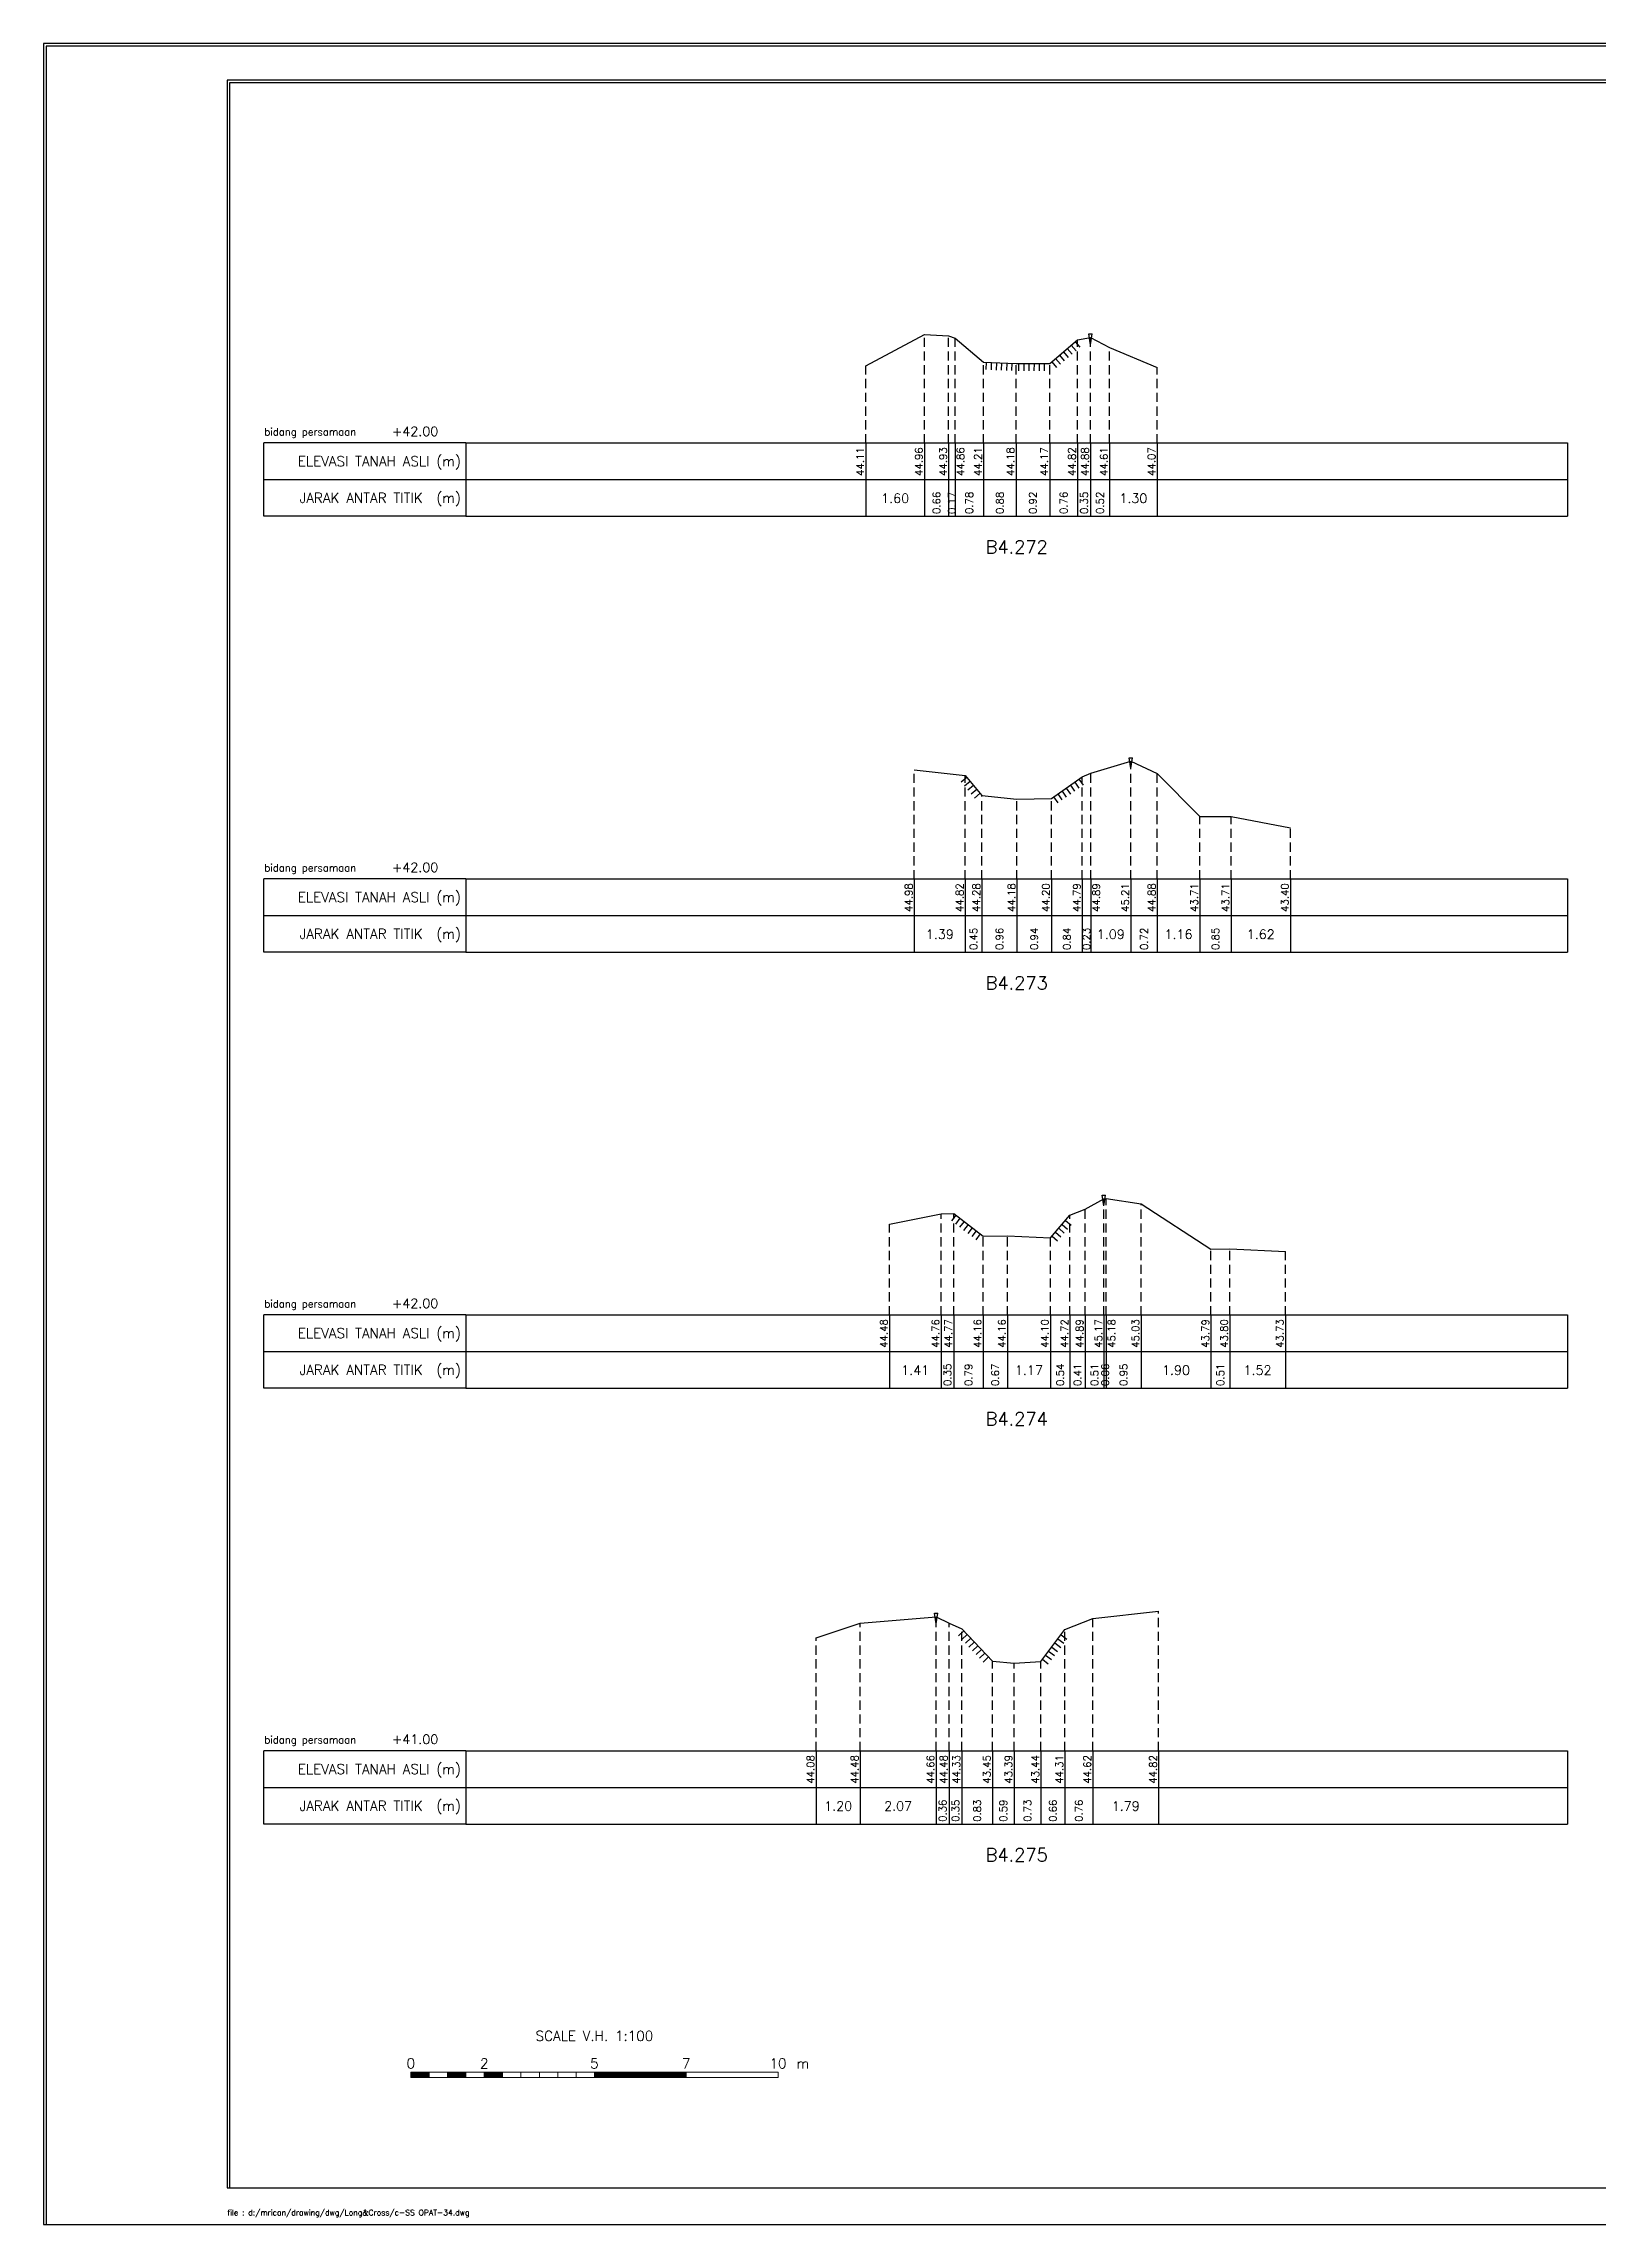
# Model space of a CAD drawing. Header units: inches. Extents: x -11 to 3175, y -842 to -783.
# Drawn here: x 2833 to 2875.3, y -842 to -782.6 of the extents above; entities that cross this region are included whole.
import ezdxf
from ezdxf.enums import TextEntityAlignment as Align

# ---------------------------------------------------------------- set-up
doc = ezdxf.new("R2010")
doc.units = ezdxf.units.IN
doc.header["$MEASUREMENT"] = 0
doc.linetypes.add('DASHED2', pattern=[0.375, 0.25, -0.125])
doc.layers.add('KOP', color=7, linetype='Continuous')
doc.layers.add('pelengkap', color=7, linetype='Continuous')
doc.styles.add('ARIAL', font='arial.ttf')
doc.styles.add('battang01', font='arial.ttf')
doc.styles.add('L100', font='simplex.shx', dxfattribs={"height": 0.254})
doc.styles.add('L140', font='simplex.shx', dxfattribs={"height": 0.356})
doc.styles.add('L60', font='simplex.shx', dxfattribs={"height": 0.152})
doc.styles.add('L80', font='simplex.shx', dxfattribs={"height": 0.203})
doc.styles.add('ROMANS-N', font='ROMANS.SHX', dxfattribs={"width": 0.8})
doc.styles.add('SONDU', font='arial.ttf')
doc.styles.get("Standard").update_dxf_attribs({"font": 'simplex.shx'})
doc.styles.add('STYLE1', font='arial.ttf', dxfattribs={"height": 0.2})

# ---------------------------------------------------------------- blocks, each defined once
blk = doc.blocks.new('kop')
at = {"layer": 'KOP'}
h = blk.add_hatch(color=3, dxfattribs=at)
h.paths.add_polyline_path([(609.87, 69.8), (591.81, 69.8), (591.81, 51.91), (609.87, 51.91)])
h.paths.add_polyline_path([(592.1, 52.25), (592.1, 69.5), (609.53, 69.5), (609.53, 52.25)], flags=16)
edge = h.paths.add_edge_path(flags=0)
edge.add_line((608.87, 52.91), (601.67, 52.91))
edge.add_ellipse((597.68, 52.92), major_axis=(2.82, 2.82), ratio=1, start_angle=314.84704, end_angle=495.15296)
edge.add_line((593.69, 52.91), (592.76, 52.91))
edge.add_line((592.76, 52.91), (592.76, 58.63))
edge.add_line((592.76, 58.63), (595.43, 58.63))
edge.add_ellipse((595.43, 63.37), major_axis=(-3.35, 3.35), ratio=1, start_angle=135, end_angle=315)
edge.add_line((595.43, 68.11), (595.43, 68.84))
edge.add_line((595.43, 68.84), (601.65, 68.84))
edge.add_line((601.65, 68.84), (601.65, 58.59))
edge.add_ellipse((604.86, 58.63), major_axis=(2.26, 2.26), ratio=1, start_angle=135.57378, end_angle=315)
edge.add_line((608.06, 58.63), (608.87, 58.63))
edge.add_line((608.87, 58.63), (608.87, 52.91))
h = blk.add_hatch(dxfattribs=at)
h.set_pattern_fill('ANSI31', color=21)
h.paths.add_polyline_path([(609.53, 69.5), (592.1, 69.5), (592.1, 52.25), (609.53, 52.25)])
edge = h.paths.add_edge_path(flags=16)
edge.add_line((608.06, 58.63), (608.87, 58.63))
edge.add_line((608.87, 58.63), (608.87, 52.91))
edge.add_line((608.87, 52.91), (601.67, 52.91))
edge.add_ellipse((597.68, 52.92), major_axis=(-2.82, 2.82), ratio=1, start_angle=224.84704, end_angle=405.15296)
edge.add_line((593.69, 52.91), (592.76, 52.91))
edge.add_line((592.76, 52.91), (592.76, 58.63))
edge.add_line((592.76, 58.63), (595.43, 58.63))
edge.add_ellipse((595.43, 63.37), major_axis=(-3.35, 3.35), ratio=1, start_angle=135, end_angle=315)
edge.add_line((595.43, 68.11), (595.43, 68.84))
edge.add_line((595.43, 68.84), (601.65, 68.84))
edge.add_line((601.65, 68.84), (601.65, 58.59))
edge.add_ellipse((604.86, 58.63), major_axis=(-2.26, 2.26), ratio=1, start_angle=45.57378, end_angle=225)
h = blk.add_hatch(color=3, dxfattribs=at)
edge = h.paths.add_edge_path()
edge.add_line((601.65, 68.84), (595.43, 68.84))
edge.add_line((595.43, 68.84), (595.43, 68.11))
edge.add_ellipse((595.43, 63.37), major_axis=(-3.35, 3.35), ratio=1, start_angle=135, end_angle=315, ccw=False)
edge.add_line((595.43, 58.63), (592.76, 58.63))
edge.add_line((592.76, 58.63), (592.76, 52.91))
edge.add_line((592.76, 52.91), (593.69, 52.91))
edge.add_ellipse((597.68, 52.92), major_axis=(-2.82, 2.82), ratio=1, start_angle=-135.15296, end_angle=45.15296, ccw=False)
edge.add_line((601.67, 52.91), (608.87, 52.91))
edge.add_line((608.87, 52.91), (608.87, 58.63))
edge.add_line((608.87, 58.63), (608.06, 58.63))
edge.add_ellipse((604.86, 58.63), major_axis=(2.26, 2.26), ratio=1, start_angle=134.42622, end_angle=315, ccw=False)
edge.add_line((601.65, 58.66), (601.65, 68.84))
h = blk.add_hatch(dxfattribs=at)
h.set_pattern_fill('ANSI31', color=41)
h.paths.add_polyline_path([(595.59, 25.44), (591.99, 25.44), (591.99, 22.12), (595.59, 22.12)])
h.paths.add_polyline_path([(594.83, 23.8), (595.49, 22.51), (594.95, 22.51), (594.37, 23.59), (594.37, 22.51), (593.85, 22.51), (593.85, 24.73), (593.24, 22.51), (592.84, 22.51), (592.12, 25.05), (592.67, 25.05), (593.03, 23.54), (593.41, 25.05), (594.37, 25.05), (594.37, 23.99), (594.89, 25.05), (595.46, 25.05)], flags=16)
at = {"color": 2}
blk.add_lwpolyline([(-49.29, -9.99), (790.69, -9.99), (790.69, 583.29), (-49.29, 583.29)], close=True, dxfattribs=at)
at = {"color": 6}
blk.add_lwpolyline([(0.65, 0), (780.7, 0), (780.7, 573.3), (0.65, 573.3)], close=True, dxfattribs=at)
at = {"layer": 'KOP', "color": 5}
for p, q in [((590.8, 70.96), (590.8, 29.98)), ((590.8, 70.96), (780.7, 70.96)), ((400.9, 29.98), (400.9, 0)), ((400.9, 29.98), (590.8, 29.98)), ((590.8, 29.98), (590.8, 0))]:
    blk.add_line(p, q, dxfattribs=at)
at = {"layer": 'KOP', "color": 3}
for p, q in [((591.81, 69.8), (609.87, 69.8)), ((591.81, 51.91), (591.81, 69.8)), ((592.1, 69.5), (609.53, 69.5)), ((592.1, 52.25), (592.1, 69.5)), ((595.43, 68.84), (595.43, 68.11)), ((595.43, 68.84), (601.65, 68.84)), ((601.65, 58.59), (601.65, 68.84)), ((609.53, 69.5), (609.53, 52.25)), ((609.87, 69.8), (609.87, 51.91)), ((592.76, 52.91), (592.76, 58.63)), ((595.43, 58.63), (592.76, 58.63)), ((608.87, 58.63), (608.06, 58.63)), ((608.87, 58.63), (608.87, 52.91)), ((609.87, 51.91), (591.81, 51.91)), ((609.53, 52.25), (592.1, 52.25)), ((593.69, 52.91), (592.76, 52.91)), ((608.87, 52.91), (601.67, 52.91)), ((720.73, 43.98), (780.7, 43.98)), ((720.73, 36.98), (780.7, 36.98)), ((415.9, 29.98), (415.9, 0)), ((430.89, 29.98), (430.89, 0)), ((545.83, 29.98), (545.83, 0)), ((560.82, 29.98), (560.82, 0)), ((575.81, 29.98), (575.81, 0)), ((655.77, 29.98), (655.77, 11.99)), ((675.76, 29.98), (675.76, 0)), ((705.74, 29.98), (705.74, 0)), ((400.9, 24.99), (590.8, 24.99)), ((655.77, 23.99), (720.73, 23.99)), ((720.73, 23.99), (780.7, 23.99)), ((400.9, 19.99), (590.8, 19.99)), ((655.77, 17.99), (720.73, 17.99)), ((720.73, 17.99), (780.7, 17.99)), ((740.72, 17.99), (740.72, 0)), ((400.9, 14.99), (590.8, 14.99)), ((590.8, 6), (720.73, 6))]:
    blk.add_line(p, q, dxfattribs=at)
at = {"layer": 'KOP', "color": 4}
for p, q in [((610.79, 70.96), (610.79, 50.97)), ((720.73, 70.96), (720.73, 0)), ((590.8, 50.97), (720.73, 50.97)), ((720.73, 50.97), (780.7, 50.97)), ((590.8, 29.98), (720.73, 29.98)), ((720.73, 29.98), (780.7, 29.98)), ((590.8, 11.99), (720.73, 11.99))]:
    blk.add_line(p, q, dxfattribs=at)
at = {"layer": 'KOP', "color": 41}
blk.add_line((595.59, 22.12), (591.99, 22.12), dxfattribs=at)
for points in [[(591.99, 25.44), (595.59, 25.44)], [(592.12, 25.05), (592.67, 25.05)], [(592.12, 25.05), (592.84, 22.51)], [(592.2, 25.44), (592.42, 25.44)], [(592.63, 25.44), (592.84, 25.44)], [(592.67, 25.05), (593.03, 23.54), (593.41, 25.05)], [(593.05, 25.44), (593.26, 25.44)], [(593.24, 22.51), (593.85, 24.73)], [(593.41, 25.05), (594.37, 25.05)], [(593.48, 25.44), (593.69, 25.44)], [(593.85, 22.51), (593.85, 24.73)], [(593.9, 25.44), (594.11, 25.44)], [(594.32, 25.44), (594.53, 25.44)], [(594.37, 25.05), (594.37, 23.99)], [(594.37, 23.99), (594.89, 25.05)], [(594.75, 25.44), (594.96, 25.44)], [(594.83, 23.8), (595.46, 25.05)], [(594.83, 23.8), (595.49, 22.51)], [(594.89, 25.05), (595.46, 25.05)], [(595.17, 25.44), (595.38, 25.44)], [(592.84, 22.51), (593.24, 22.51)], [(593.85, 22.51), (594.37, 22.51)], [(594.95, 22.51), (594.37, 23.59)], [(594.37, 23.59), (594.37, 22.51)], [(594.95, 22.51), (595.49, 22.51)]]:
    blk.add_lwpolyline(points, dxfattribs=at)
at = {"layer": 'KOP', "color": 42}
for points in [[(592.2, 29.11), (592.2, 25.44)], [(592.54, 29.11), (592.54, 25.44)], [(592.96, 29.11), (592.96, 25.44)], [(593.38, 29.11), (593.38, 25.44)], [(593.81, 29.11), (593.81, 25.44)], [(594.23, 29.11), (594.23, 25.44)], [(594.65, 29.11), (594.65, 25.44)], [(595.08, 29.11), (595.08, 25.44)], [(595.5, 29.11), (595.5, 25.44)]]:
    blk.add_lwpolyline(points, dxfattribs=at)
at = {"layer": 'KOP', "color": 3}
for centre, major_axis, start_param, end_param in [((595.43, 63.37), (-3.35, 3.35), 2.356194, 5.497787), ((597.68, 52.92), (-2.82, 2.82), 3.924321, 7.071253), ((604.86, 58.63), (-2.26, 2.26), 0.785398, 3.926991)]:
    blk.add_ellipse(centre, major_axis=major_axis, ratio=1, start_param=start_param, end_param=end_param, dxfattribs=at)
at = {"layer": 'KOP', "color": 5, "style": 'SONDU'}
for s, height, width, p, p2 in [('MINISTRY OF PUBLIC WORKS AND HOUSING', 3.4982, 0.971049, (612.49, 65.4), (715.58, 65.4)), ('DIRECTORATE GENERAL OF WATER RESOURCES', 2.7485, 1.100714, (612.33, 60.62), (715.42, 60.62)), ('DIRECTORATE OF IRRIGATION AND LOWLAND', 1.9989, 1.638753, (612.52, 56.15), (715.75, 56.15))]:
    blk.add_text(s, height=height, dxfattribs=dict(at, width=width)).set_placement(p, p2, align=Align.FIT)
at = {"layer": 'KOP', "color": 3, "style": 'ROMANS-N', "width": 1.832261}
blk.add_text('Jalan Pattimura No. 20 Kebayoran Baru, Jakarta Selatan', height=1.2493, dxfattribs=at).set_placement((612.79, 53.07), (715.58, 53.07), align=Align.FIT)
at = {"layer": 'KOP', "color": 5, "style": 'ARIAL'}
blk.add_text('Subject:', height=3.252, dxfattribs=at).set_placement((593.75, 45.87))
at = {"layer": 'KOP', "color": 3}
for s, height, style, p in [('Scheme', 1.999, 'battang01', (722.75, 46.66)), (':', 2, 'battang01', (740.37, 46.56)), ('D.I MRICAN', 1.999, 'battang01', (742.66, 46.66)), ('District', 1.999, 'battang01', (722.68, 39.97)), ('KEDIRI', 1.999, 'battang01', (742.66, 39.66)), (':', 2, 'battang01', (740.38, 39.87)), ('Province', 1.999, 'battang01', (722.75, 32.66)), (':', 2, 'battang01', (740.37, 32.57)), ('EAST JAVA', 1.999, 'battang01', (742.66, 32.66)), ('Prepared by', 1.9989, 'battang01', (657.14, 25.79)), ('No. of Sheet ', 1.9989, 'battang01', (722.52, 26.68)), (':', 2, 'battang01', (740.38, 25.62)), ('in joint venture with:', 1.2493, 'SONDU', (597.56, 21.07)), ('Checked by', 1.999, 'battang01', (657.14, 19.79)), ('Register', 1.999, 'battang01', (722.52, 20.02)), (':', 2, 'battang01', (740.36, 19.92)), ('Team Leader', 1.9989, 'battang01', (657.14, 13.79)), ('Yoo, Kang-Keun', 1.9989, 'battang01', (677.26, 13.79)), ('Date :', 1.999, 'battang01', (722.52, 13.49)), ('No. of Contract :', 1.9989, 'battang01', (743.52, 13.49)), ('No.', 2, 'STYLE1', (404.73, 6.99)), ('Date', 2, 'STYLE1', (417.78, 6.99)), ('Revised', 2, 'STYLE1', (483.04, 7.17)), ('Drawn', 2, 'STYLE1', (550.92, 7.18)), ('Checked', 2, 'STYLE1', (562.62, 7.11)), ('Approv.', 2, 'STYLE1', (578.86, 7.21)), ('Acknowledge by', 1.9989, 'battang01', (592.18, 7.8)), (':', 2, 'battang01', (612.76, 7.81)), ('Approved by', 1.9989, 'battang01', (592.18, 1.8)), (':', 2, 'battang01', (612.81, 1.77)), ('Directorate of Irrigations and Lowlands', 1.9989, 'battang01', (614.08, 1.59))]:
    blk.add_text(s, height=height, dxfattribs=dict(at, style=style)).set_placement(p)
at = {"layer": 'KOP', "color": 6, "style": 'SONDU'}
blk.add_text('PT. VIRAMA KARYA (Persero)', height=2.5809, dxfattribs=at).set_placement((597.36, 26.15))
at = {"layer": 'KOP', "color": 42, "style": 'SONDU'}
blk.add_text('VIRAMA', height=0.942, dxfattribs=at).set_placement((591.3, 21.04))
at = {"layer": 'KOP', "color": 4, "style": 'SONDU'}
for s, p in [('Korean Rural Community Corporation', (592.02, 18.86)), ('PT. Wiratman', (592.02, 16.86)), ('PT. Terasis Erojaya', (591.94, 12.59)), ('PT. Tuah Agung Anugrah', (592, 14.73))]:
    blk.add_text(s, height=1.4992, dxfattribs=at).set_placement(p)
at = {"layer": 'KOP', "color": 3, "insert": (719.86, 60.77), "char_height": 2.4987, "width": 61.4394, "attachment_point": 4, "style": 'SONDU'}
blk.add_mtext('\\pi1.9124;Project Preparation Consultant (PPC)\\P\\pi3.0493;Firm For Develompent of the Mrican \\P\\pi7.7731;Irrigation System In East Java', dxfattribs=at)
at = {"layer": 'KOP', "color": 2, "insert": (597.57, 24.25), "char_height": 0.9995, "width": 48.7181, "attachment_point": 1, "style": 'SONDU'}
blk.add_mtext('Jl. Hang Tuah Raya No.26, Kebayoran Baru Jakarta Selatan 12120 Indonesia', dxfattribs=at)
blk = doc.blocks.new('*X6')
at = {"color": 0}
for p, q in [((20000, 6250), (25000, 6250)), ((20000, 6200), (25000, 6200)), ((20000, 6150), (25000, 6150)), ((20000, 6100), (25000, 6100)), ((20000, 6050), (25000, 6050))]:
    blk.add_line(p, q, dxfattribs=at)
blk = doc.blocks.new('*X5')
at = {"color": 0}
for p, q in [((14000, 6250), (15000, 6250)), ((14000, 6200), (15000, 6200)), ((14000, 6150), (15000, 6150)), ((14000, 6100), (15000, 6100)), ((14000, 6050), (15000, 6050))]:
    blk.add_line(p, q, dxfattribs=at)
blk = doc.blocks.new('*X3')
at = {"color": 0}
for p, q in [((10000, 6250), (11000, 6250)), ((10000, 6200), (11000, 6200)), ((10000, 6150), (11000, 6150)), ((10000, 6100), (11000, 6100)), ((10000, 6050), (11000, 6050))]:
    blk.add_line(p, q, dxfattribs=at)
blk = doc.blocks.new('*X4')
at = {"color": 0}
for p, q in [((12000, 6250), (13000, 6250)), ((12000, 6200), (13000, 6200)), ((12000, 6150), (13000, 6150)), ((12000, 6100), (13000, 6100)), ((12000, 6050), (13000, 6050))]:
    blk.add_line(p, q, dxfattribs=at)
blk = doc.blocks.new('c100')
at = {"color": 2}
blk.add_lwpolyline([(-5, -1), (79.1, -1), (79.1, 58.4), (-5, 58.4)], close=True, dxfattribs=at)
at = {"color": 6}
blk.add_lwpolyline([(0, 0), (78.1, 0), (78.1, 57.4), (0, 57.4)], close=True, dxfattribs=at)
at = {"color": 3, "lineweight": 0}
for points in [[(5, 3), (5.5, 3), (5.5, 3.15), (5, 3.15)], [(5.5, 3), (6, 3), (6, 3.15), (5.5, 3.15)], [(6, 3), (6.5, 3), (6.5, 3.15), (6, 3.15)], [(6.5, 3), (7, 3), (7, 3.15), (6.5, 3.15)], [(7, 3), (7.5, 3), (7.5, 3.15), (7, 3.15)], [(7.5, 3), (8, 3), (8, 3.15), (7.5, 3.15)], [(8, 3), (8.5, 3), (8.5, 3.15), (8, 3.15)], [(8.5, 3), (9, 3), (9, 3.15), (8.5, 3.15)], [(9, 3), (9.5, 3), (9.5, 3.15), (9, 3.15)], [(9.5, 3), (10, 3), (10, 3.15), (9.5, 3.15)], [(10, 3), (12.5, 3), (12.5, 3.15), (10, 3.15)], [(12.5, 3), (15, 3), (15, 3.15), (12.5, 3.15)]]:
    blk.add_lwpolyline(points, close=True, dxfattribs=at)
at = {"color": 1, "lineweight": 0, "xscale": 0.0005, "yscale": 0.0005, "zscale": 0.0005}
for name in ['*X3', '*X4', '*X5', '*X6']:
    blk.add_blockref(name, (0, 0), dxfattribs=at)
at = {"color": 3}
for s, p in [('SCALE V.H. 1:100', (10, 4)), ('0', (5, 3.25)), ('2', (7, 3.25)), ('5', (10, 3.25)), ('7', (12.5, 3.25)), ('10', (15, 3.25))]:
    blk.add_text(s, height=0.27, dxfattribs=at).set_placement(p, align=Align.CENTER)
blk.add_text('m', height=0.27, dxfattribs=at).set_placement((15.5, 3.25))
blk = doc.blocks.new('das2')
at = {"color": 5, "linetype": 'Continuous'}
for q in [(0, 1), (17.75, 1)]:
    blk.add_line((2.75, 1), q, dxfattribs=at)
at = {"color": 3, "linetype": 'Continuous'}
for p, q in [((2.75, 1), (2.75, 0)), ((17.75, 1), (17.75, 0)), ((0, 0.5), (17.75, 0.5)), ((2.75, 0), (0, 0)), ((2.75, 0), (17.75, 0))]:
    blk.add_line(p, q, dxfattribs=at)
blk.add_lwpolyline([(0, 0), (0, 1)], dxfattribs=at)
blk.add_text('bidang persamaan', height=0.1, dxfattribs=at).set_placement((0.005, 1.1))
at = {"color": 5, "linetype": 'Continuous'}
for s, p in [('ELEVASI TANAH ASLI (m)', (2.683, 0.683)), ('JARAK ANTAR TITIK  (m)', (2.683, 0.183))]:
    blk.add_text(s, height=0.135, dxfattribs=at).set_placement(p, align=Align.RIGHT)
blk = doc.blocks.new('gbrpatok')
at = {"color": 2, "linetype": 'Continuous'}
for p, q in [((-0.00045, 0.00096), (0.00045, 0.00096)), ((0, -0.00196), (-0.00045, 0.00096)), ((0, -0.00196), (0.00045, 0.00096))]:
    blk.add_line(p, q, dxfattribs=at)

msp = doc.modelspace()

# ---------------------------------------------------------------- linework, layer by layer
at = {"color": 2, "linetype": 'Continuous', "lineweight": -3}
for p, q in [((2855.39, -791.377), (2856.989, -790.526)), ((2856.989, -790.526), (2857.647, -790.559)), ((2857.647, -790.559), (2857.82, -790.624)), ((2861.156, -790.664), (2861.511, -790.605)), ((2861.511, -790.605), (2862.027, -790.878)), ((2857.82, -790.624), (2858.598, -791.279)), ((2860.401, -791.315), (2861.156, -790.664)), ((2862.027, -790.878), (2863.326, -791.418)), ((2858.598, -791.279), (2859.482, -791.309)), ((2859.482, -791.309), (2860.401, -791.315)), ((2856.712, -802.38), (2858.1, -802.538)), ((2861.287, -802.573), (2861.515, -802.47)), ((2861.515, -802.47), (2862.608, -802.149)), ((2862.608, -802.149), (2863.328, -802.478)), ((2863.328, -802.478), (2864.488, -803.651)), ((2858.1, -802.538), (2858.553, -803.077)), ((2858.553, -803.077), (2859.508, -803.182)), ((2860.447, -803.158), (2861.287, -802.573)), ((2859.508, -803.182), (2860.447, -803.158)), ((2864.488, -803.651), (2865.337, -803.655)), ((2865.337, -803.655), (2866.953, -803.959)), ((2860.951, -814.515), (2861.365, -814.347)), ((2861.365, -814.347), (2861.877, -814.063)), ((2861.877, -814.063), (2861.937, -814.054)), ((2861.937, -814.054), (2862.886, -814.204)), ((2862.886, -814.204), (2864.791, -815.441)), ((2856.032, -814.752), (2857.44, -814.478)), ((2857.44, -814.478), (2857.789, -814.466)), ((2857.789, -814.466), (2858.583, -815.08)), ((2860.416, -815.132), (2860.951, -814.515)), ((2858.583, -815.08), (2859.249, -815.074)), ((2859.249, -815.074), (2860.416, -815.132)), ((2864.791, -815.441), (2865.3, -815.432)), ((2865.3, -815.432), (2866.818, -815.501)), ((2854.038, -826.024), (2855.238, -825.627)), ((2855.238, -825.627), (2857.304, -825.449)), ((2857.304, -825.449), (2857.662, -825.628)), ((2857.662, -825.628), (2858.009, -825.782)), ((2860.814, -825.799), (2861.574, -825.493)), ((2861.574, -825.493), (2863.365, -825.293)), ((2858.009, -825.782), (2858.841, -826.663)), ((2860.158, -826.665), (2860.814, -825.799)), ((2858.841, -826.663), (2859.428, -826.718)), ((2859.428, -826.718), (2860.158, -826.665))]:
    msp.add_line(p, q, dxfattribs=at)
at = {"color": 1, "linetype": 'DASHED2', "lineweight": -3}
for p, q in [((2856.989, -793.485), (2856.989, -790.526)), ((2857.647, -793.485), (2857.647, -790.559)), ((2861.511, -793.485), (2861.511, -790.605)), ((2857.82, -793.485), (2857.82, -790.624)), ((2861.156, -793.485), (2861.156, -790.664)), ((2862.027, -793.485), (2862.027, -790.878)), ((2855.39, -793.485), (2855.39, -791.377)), ((2858.598, -793.485), (2858.598, -791.279)), ((2859.482, -793.485), (2859.482, -791.309)), ((2860.401, -793.485), (2860.401, -791.315)), ((2863.326, -793.485), (2863.326, -791.418)), ((2856.712, -805.361), (2856.712, -802.38)), ((2861.515, -805.361), (2861.515, -802.47)), ((2862.608, -805.361), (2862.608, -802.149)), ((2863.328, -805.361), (2863.328, -802.478)), ((2858.1, -805.361), (2858.1, -802.538)), ((2858.553, -805.361), (2858.553, -803.077)), ((2861.287, -805.361), (2861.287, -802.573)), ((2859.508, -805.361), (2859.508, -803.182)), ((2860.447, -805.361), (2860.447, -803.158)), ((2864.488, -805.361), (2864.488, -803.651)), ((2865.337, -805.361), (2865.337, -803.655)), ((2866.953, -805.361), (2866.953, -803.959)), ((2861.365, -817.235), (2861.365, -814.347)), ((2861.877, -817.235), (2861.877, -814.063)), ((2861.937, -817.235), (2861.937, -814.054)), ((2862.886, -817.235), (2862.886, -814.204)), ((2856.032, -817.235), (2856.032, -814.752)), ((2857.44, -817.235), (2857.44, -814.478)), ((2857.789, -817.235), (2857.789, -814.466)), ((2860.951, -817.235), (2860.951, -814.515)), ((2858.583, -817.235), (2858.583, -815.08)), ((2859.249, -817.235), (2859.249, -815.074)), ((2860.416, -817.235), (2860.416, -815.132)), ((2864.791, -817.235), (2864.791, -815.441)), ((2865.3, -817.235), (2865.3, -815.432)), ((2866.818, -817.235), (2866.818, -815.501)), ((2855.238, -829.108), (2855.238, -825.627)), ((2857.304, -829.108), (2857.304, -825.449)), ((2857.662, -829.108), (2857.662, -825.628)), ((2861.574, -829.108), (2861.574, -825.493)), ((2863.365, -829.108), (2863.365, -825.293)), ((2854.038, -829.108), (2854.038, -826.024)), ((2858.009, -829.108), (2858.009, -825.782)), ((2860.814, -829.108), (2860.814, -825.799)), ((2858.841, -829.108), (2858.841, -826.663)), ((2859.428, -829.108), (2859.428, -826.718)), ((2860.158, -829.108), (2860.158, -826.665))]:
    msp.add_line(p, q, dxfattribs=at)
at = {"color": 1, "linetype": 'Continuous', "lineweight": -3}
for p, q in [((2855.39, -793.485), (2855.39, -795.485)), ((2856.989, -793.485), (2856.989, -795.485)), ((2857.647, -793.485), (2857.647, -795.485)), ((2857.82, -793.485), (2857.82, -795.485)), ((2858.598, -793.485), (2858.598, -795.485)), ((2859.482, -793.485), (2859.482, -795.485)), ((2860.401, -793.485), (2860.401, -795.485)), ((2861.156, -793.485), (2861.156, -795.485)), ((2861.511, -793.485), (2861.511, -795.485)), ((2862.027, -793.485), (2862.027, -795.485)), ((2863.326, -793.485), (2863.326, -795.485)), ((2856.712, -805.361), (2856.712, -807.361)), ((2858.1, -805.361), (2858.1, -807.361)), ((2858.553, -805.361), (2858.553, -807.361)), ((2859.508, -805.361), (2859.508, -807.361)), ((2860.447, -805.361), (2860.447, -807.361)), ((2861.287, -805.361), (2861.287, -807.361)), ((2861.515, -805.361), (2861.515, -807.361)), ((2862.608, -805.361), (2862.608, -807.361)), ((2863.328, -805.361), (2863.328, -807.361)), ((2864.488, -805.361), (2864.488, -807.361)), ((2865.337, -805.361), (2865.337, -807.361)), ((2866.953, -805.361), (2866.953, -807.361)), ((2856.032, -817.235), (2856.032, -819.235)), ((2857.44, -817.235), (2857.44, -819.235)), ((2857.789, -817.235), (2857.789, -819.235)), ((2858.583, -817.235), (2858.583, -819.235)), ((2859.249, -817.235), (2859.249, -819.235)), ((2860.416, -817.235), (2860.416, -819.235)), ((2860.951, -817.235), (2860.951, -819.235)), ((2861.365, -817.235), (2861.365, -819.235)), ((2861.877, -817.235), (2861.877, -819.235)), ((2861.937, -817.235), (2861.937, -819.235)), ((2862.886, -817.235), (2862.886, -819.235)), ((2864.791, -817.235), (2864.791, -819.235)), ((2865.3, -817.235), (2865.3, -819.235)), ((2866.818, -817.235), (2866.818, -819.235)), ((2854.038, -829.108), (2854.038, -831.108)), ((2855.238, -829.108), (2855.238, -831.108)), ((2857.304, -829.108), (2857.304, -831.108)), ((2857.662, -829.108), (2857.662, -831.108)), ((2858.009, -829.108), (2858.009, -831.108)), ((2858.841, -829.108), (2858.841, -831.108)), ((2859.428, -829.108), (2859.428, -831.108)), ((2860.158, -829.108), (2860.158, -831.108)), ((2860.814, -829.108), (2860.814, -831.108)), ((2861.574, -829.108), (2861.574, -831.108)), ((2863.365, -829.108), (2863.365, -831.108))]:
    msp.add_line(p, q, dxfattribs=at)
at = {"layer": 'pelengkap', "color": 1, "linetype": 'Continuous', "lineweight": -3}
for p, q in [((2860.56, -791.178), (2860.691, -791.329)), ((2860.666, -791.086), (2860.797, -791.238)), ((2860.772, -790.995), (2860.903, -791.147)), ((2860.878, -790.904), (2861.009, -791.055)), ((2860.984, -790.812), (2861.115, -790.964)), ((2861.09, -790.721), (2861.221, -790.872)), ((2858.668, -791.281), (2858.661, -791.481)), ((2858.808, -791.286), (2858.801, -791.486)), ((2858.948, -791.291), (2858.941, -791.491)), ((2859.088, -791.296), (2859.081, -791.496)), ((2859.228, -791.3), (2859.221, -791.5)), ((2859.368, -791.305), (2859.361, -791.505)), ((2859.552, -791.309), (2859.55, -791.509)), ((2859.692, -791.31), (2859.69, -791.51)), ((2859.832, -791.311), (2859.83, -791.511)), ((2859.972, -791.312), (2859.97, -791.512)), ((2860.112, -791.313), (2860.11, -791.513)), ((2860.252, -791.314), (2860.25, -791.514)), ((2860.454, -791.269), (2860.585, -791.421)), ((2858.145, -802.591), (2857.992, -802.72)), ((2858.235, -802.698), (2858.082, -802.827)), ((2858.325, -802.806), (2858.172, -802.934)), ((2858.415, -802.913), (2858.262, -803.042)), ((2858.505, -803.02), (2858.352, -803.149)), ((2860.619, -803.038), (2860.733, -803.202)), ((2860.734, -802.958), (2860.848, -803.122)), ((2860.849, -802.878), (2860.963, -803.042)), ((2860.964, -802.798), (2861.078, -802.962)), ((2861.079, -802.718), (2861.193, -802.882)), ((2861.194, -802.638), (2861.308, -802.802)), ((2860.504, -803.118), (2860.618, -803.282)), ((2857.845, -814.509), (2857.722, -814.667)), ((2857.955, -814.595), (2857.833, -814.753)), ((2858.066, -814.68), (2857.944, -814.839)), ((2858.177, -814.766), (2858.055, -814.924)), ((2858.288, -814.852), (2858.165, -815.01)), ((2858.398, -814.937), (2858.276, -815.095)), ((2860.645, -814.868), (2860.796, -814.999)), ((2860.737, -814.762), (2860.888, -814.893)), ((2860.829, -814.656), (2860.98, -814.787)), ((2858.509, -815.023), (2858.387, -815.181)), ((2860.462, -815.079), (2860.613, -815.21)), ((2860.553, -814.974), (2860.705, -815.105)), ((2858.058, -825.832), (2857.912, -825.97)), ((2858.154, -825.934), (2858.008, -826.072)), ((2858.25, -826.036), (2858.104, -826.173)), ((2858.346, -826.138), (2858.2, -826.275)), ((2858.442, -826.24), (2858.297, -826.377)), ((2860.538, -826.162), (2860.698, -826.283)), ((2860.623, -826.051), (2860.782, -826.172)), ((2860.707, -825.939), (2860.867, -826.06)), ((2858.538, -826.341), (2858.393, -826.479)), ((2858.634, -826.443), (2858.489, -826.58)), ((2858.73, -826.545), (2858.585, -826.682)), ((2860.2, -826.609), (2860.359, -826.73)), ((2860.285, -826.497), (2860.444, -826.618)), ((2860.369, -826.386), (2860.529, -826.506)), ((2860.454, -826.274), (2860.613, -826.395))]:
    msp.add_line(p, q, dxfattribs=at)

# ---------------------------------------------------------------- block references
at = {"color": 2, "linetype": 'Continuous', "lineweight": -3}
msp.add_blockref('c100', (2838, -841), dxfattribs=at)
for name, p, xscale, yscale, zscale in [('kop', (2838, -841), 0.1, 0.1, 0.1), ('das2', (2839, -795.475), 2, 2, 2), ('das2', (2839, -807.35), 2, 2, 2), ('das2', (2839, -819.225), 2, 2, 2), ('das2', (2839, -831.1), 2, 2, 2)]:
    msp.add_blockref(name, p, dxfattribs=dict(at, xscale=xscale, yscale=yscale, zscale=zscale))
at = {"color": 1, "linetype": 'Continuous', "lineweight": -3, "xscale": 100, "yscale": 100, "zscale": 100}
for p in [(2861.511, -790.605), (2862.608, -802.149), (2861.877, -814.063), (2857.304, -825.449)]:
    msp.add_blockref('gbrpatok', p, dxfattribs=at)

# ---------------------------------------------------------------- texts
at = {"color": 3, "linetype": 'Continuous', "lineweight": -3, "style": 'L100'}
for s, p in [('+42.00', (2843.116, -793.29)), ('1.60', (2856.19, -795.11)), ('1.30', (2862.677, -795.11)), ('+42.00', (2843.116, -805.165)), ('1.39', (2857.406, -806.986)), ('1.09', (2862.062, -806.986)), ('1.16', (2863.908, -806.986)), ('1.62', (2866.145, -806.986)), ('+42.00', (2843.116, -817.04)), ('1.41', (2856.736, -818.86)), ('1.17', (2859.833, -818.86)), ('1.90', (2863.838, -818.86)), ('1.52', (2866.059, -818.86)), ('+41.00', (2843.116, -828.915)), ('1.20', (2854.638, -830.733)), ('2.07', (2856.271, -830.733)), ('1.79', (2862.469, -830.733))]:
    msp.add_text(s, height=0.254, dxfattribs=at).set_placement(p, align=Align.CENTER)
at = {"color": 3, "linetype": 'Continuous', "lineweight": -3, "style": 'L80'}
for s, p in [('44.11', (2855.34, -793.985)), ('44.96', (2856.939, -793.985)), ('44.93', (2857.597, -793.985)), ('44.86', (2858.07, -793.985)), ('44.21', (2858.548, -793.985)), ('44.18', (2859.431, -793.985)), ('44.17', (2860.351, -793.985)), ('44.82', (2861.106, -793.985)), ('44.88', (2861.461, -793.985)), ('44.61', (2861.977, -793.985)), ('44.07', (2863.276, -793.985)), ('44.98', (2856.661, -805.861)), ('44.82', (2858.049, -805.861)), ('44.28', (2858.502, -805.861)), ('44.18', (2859.458, -805.861)), ('44.20', (2860.397, -805.861)), ('44.79', (2861.237, -805.861)), ('44.89', (2861.765, -805.861)), ('45.21', (2862.558, -805.861)), ('44.88', (2863.278, -805.861)), ('43.71', (2864.438, -805.861)), ('43.71', (2865.287, -805.861)), ('43.40', (2866.902, -805.861)), ('44.48', (2855.982, -817.735)), ('44.76', (2857.39, -817.735)), ('44.77', (2857.739, -817.735)), ('44.16', (2858.533, -817.735)), ('44.16', (2859.199, -817.735)), ('44.10', (2860.366, -817.735)), ('44.72', (2860.901, -817.735)), ('44.89', (2861.315, -817.735)), ('45.17', (2861.827, -817.735)), ('45.18', (2862.186, -817.735)), ('45.03', (2862.836, -817.735)), ('43.79', (2864.74, -817.735)), ('43.80', (2865.25, -817.735)), ('43.73', (2866.768, -817.735)), ('44.08', (2853.988, -829.608)), ('44.48', (2855.188, -829.608)), ('44.66', (2857.254, -829.608)), ('44.48', (2857.612, -829.608)), ('44.33', (2857.959, -829.608)), ('43.45', (2858.791, -829.608)), ('43.39', (2859.378, -829.608)), ('43.44', (2860.108, -829.608)), ('44.31', (2860.764, -829.608)), ('44.62', (2861.524, -829.608)), ('44.82', (2863.315, -829.608))]:
    msp.add_text(s, height=0.203, rotation=90, dxfattribs=at).set_placement(p, align=Align.CENTER)
for s, p in [('0.66', (2857.318, -795.11)), ('0.17', (2857.734, -795.11)), ('0.78', (2858.209, -795.11)), ('0.88', (2859.04, -795.11)), ('0.92', (2859.941, -795.11)), ('0.76', (2860.779, -795.11)), ('0.35', (2861.334, -795.11)), ('0.52', (2861.769, -795.11)), ('0.45', (2858.326, -806.986)), ('0.96', (2859.03, -806.986)), ('0.94', (2859.977, -806.986)), ('0.84', (2860.867, -806.986)), ('0.23', (2861.401, -806.986)), ('0.72', (2862.968, -806.986)), ('0.85', (2864.913, -806.986)), ('0.35', (2857.615, -818.86)), ('0.79', (2858.186, -818.86)), ('0.67', (2858.916, -818.86)), ('0.54', (2860.683, -818.86)), ('0.41', (2861.158, -818.86)), ('0.51', (2861.621, -818.86)), ('0.06', (2861.907, -818.86)), ('0.95', (2862.411, -818.86)), ('0.51', (2865.045, -818.86)), ('0.36', (2857.483, -830.733)), ('0.35', (2857.836, -830.733)), ('0.83', (2858.425, -830.733)), ('0.59', (2859.135, -830.733)), ('0.73', (2859.793, -830.733)), ('0.66', (2860.486, -830.733)), ('0.76', (2861.194, -830.733))]:
    msp.add_text(s, height=0.203, rotation=90, dxfattribs=at).set_placement(p, align=Align.MIDDLE_CENTER)
at = {"color": 4, "linetype": 'Continuous', "lineweight": -3, "style": 'L140'}
for s, p in [('B4.272', (2859.5, -796.487)), ('B4.273', (2859.5, -808.362)), ('B4.274', (2859.5, -820.237)), ('B4.275', (2859.5, -832.112))]:
    msp.add_text(s, height=0.356, dxfattribs=at).set_placement(p, align=Align.CENTER)
at = {"color": 2, "linetype": 'Continuous', "lineweight": -3, "style": 'L60'}
msp.add_text('file : d:/mrican/drawing/dwg/Long&Cross/c-SS OPAT-34.dwg', height=0.152, dxfattribs=at).set_placement((2838, -841.8), align=Align.BOTTOM_LEFT)

doc.saveas('drawing.dxf')
